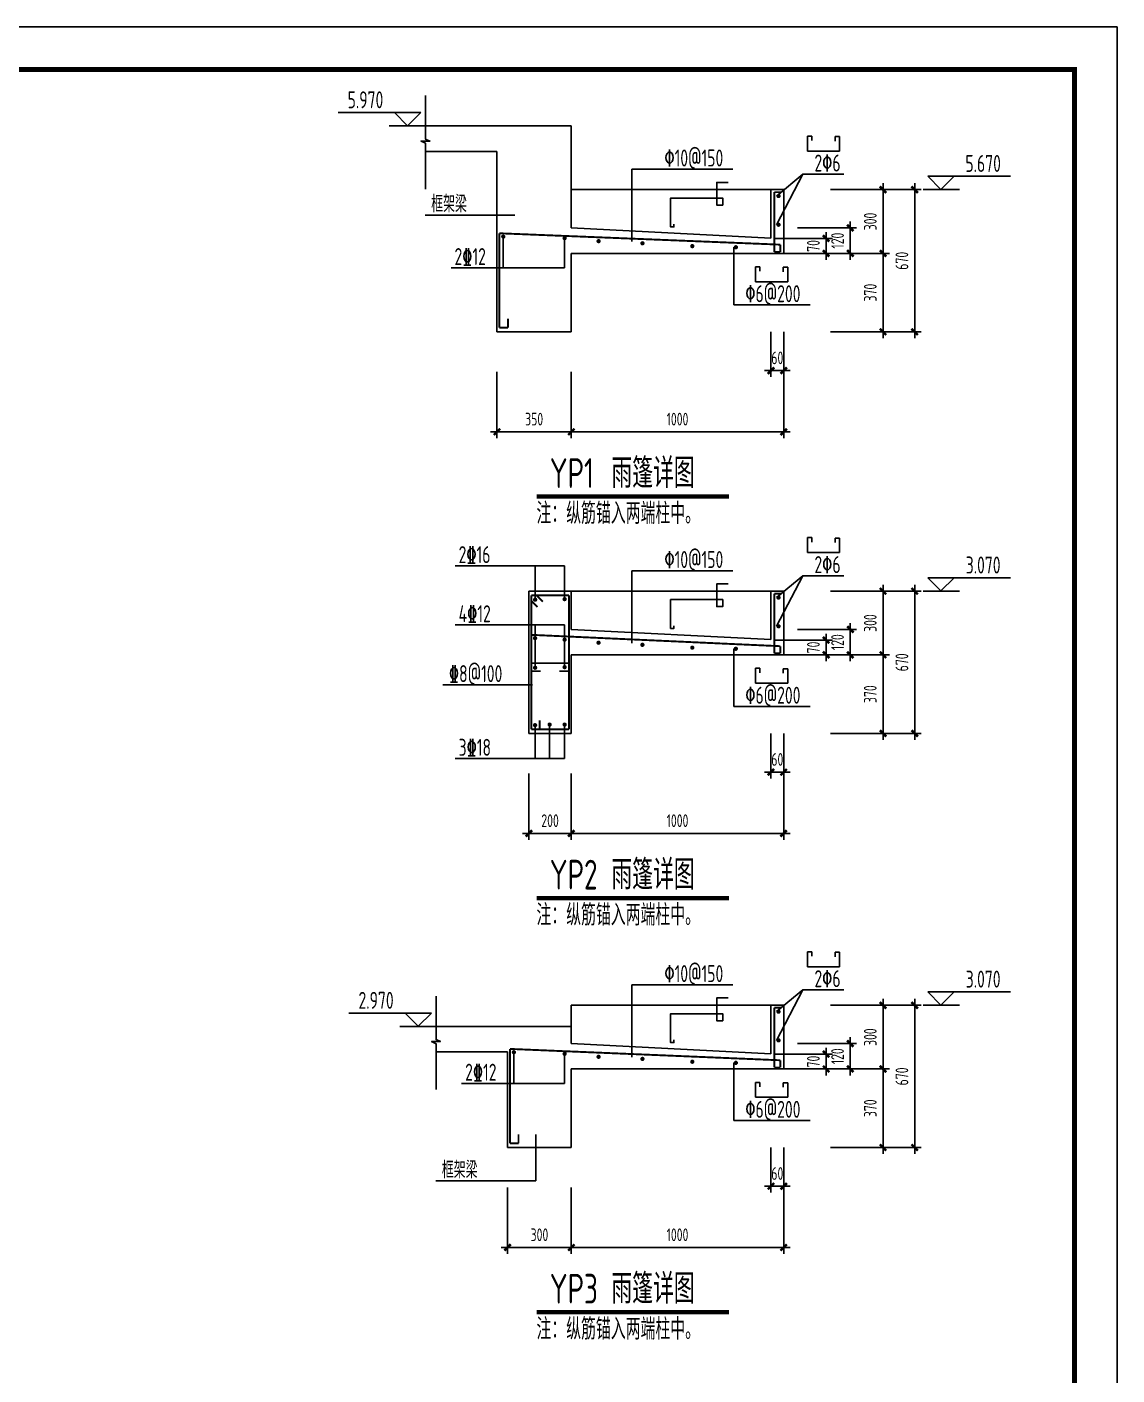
# Model space of a CAD drawing. Extents: x -2331248 to -1198620, y -977263 to -545844.
# Drawn here: x -1748613 to -1716534, y -731299 to -691608 of the extents above; entities that cross this region are included whole.
import ezdxf
from ezdxf.enums import TextEntityAlignment as Align

# ---------------------------------------------------------------- set-up
doc = ezdxf.new("R2010")
doc.units = 0
doc.header["$LTSCALE"] = 1000
doc.header["$MEASUREMENT"] = 0
doc.linetypes.add('CONTINOUS', pattern=[0])
doc.layers.get('0').update_dxf_attribs({"linetype": 'CONTINUOUS'})
doc.layers.get('DEFPOINTS').update_dxf_attribs({"linetype": 'CONTINUOUS'})
for name, color, linetype in [('AXIS', 253, 'CONTINOUS'), ('PUB_TEXT', 7, 'CONTINUOUS'), ('PUB_TITLE', 4, 'CONTINUOUS'), ('构件', 74, 'CONTINUOUS'), ('构件名称', 7, 'CONTINUOUS'), ('柱__钢筋标注', 7, 'CONTINUOUS'), ('标注', 33, 'CONTINUOUS')]:
    doc.layers.add(name, color=color, linetype=linetype)
doc.styles.add('_HZTXT', font='txt.shx', dxfattribs={"width": 0.8, "bigfont": 'hztxt.shx'})
doc.styles.add('TSSD_DIMENSION', font='Tssdeng.shx', dxfattribs={"width": 0.7, "bigfont": 'hztxt.shx'})
doc.styles.add('TSSD_REIN', font='Tssdeng.shx', dxfattribs={"width": 0.7, "bigfont": 'hztxt.shx'})
doc.dimstyles.new('NORMAL', dxfattribs={"dimtxt": 300, "dimasz": 150, "dimexe": 150, "dimexo": 200, "dimgap": 150, "dimtad": 1, "dimdec": 0, "dimzin": 0, "dimdsep": 46, "dimtxsty": 'TSSD_DIMENSION', "dimblk": 'ARCHTICK', "dimblk1": 'ARCHTICK', "dimblk2": 'ARCHTICK', "dimsah": 1, "dimcen": 0, "dimdle": 150, "dimclrt": 7, "dimadec": 0, "dimazin": 0, "dimtfac": 1, "dimtdec": 0, "dimtix": 1, "dimtmove": 2, "dimatfit": 3, "dimldrblk": 'ARCHTICK', "dimfxl": 1, "dimtolj": 1, "dimtzin": 0, "dimarcsym": 0})

# ---------------------------------------------------------------- blocks, each defined once
blk = doc.blocks.new('_ARCHTICK')
at = {"color": 0, "linetype": 'ByBlock', "const_width": 0.4}
blk.add_lwpolyline([(-0.5, -0.5), (0.5, 0.5)], dxfattribs=at)
blk = doc.blocks.new('*D234')
at = {"layer": 'DEFPOINTS', "color": 0}
for p in [(3022, 3783), (8022, 3783), (3022, 2169)]:
    blk.add_point(p, dxfattribs=at)
at = {"layer": '标注', "color": 0, "lineweight": -2}
for p, q in [((3022, 3583), (3022, 2019)), ((8022, 3583), (8022, 2019)), ((8172, 2169), (2872, 2169))]:
    blk.add_line(p, q, dxfattribs=at)
at = {"layer": '标注', "color": 0, "lineweight": -2, "xscale": 150, "yscale": 150, "zscale": 150, "rotation": 180}
blk.add_blockref('_ARCHTICK', (3022, 2169), dxfattribs=at)
at = {"layer": '标注', "color": 0, "lineweight": -2, "xscale": 150, "yscale": 150, "zscale": 150}
blk.add_blockref('_ARCHTICK', (8022, 2169), dxfattribs=at)
at = {"layer": '标注', "color": 7, "insert": (5522, 2469), "char_height": 300, "attachment_point": 5, "style": 'TSSD_DIMENSION'}
blk.add_mtext('\\A1;1000', dxfattribs=at)
blk = doc.blocks.new('*D235')
at = {"layer": 'DEFPOINTS', "color": 0}
for p in [(2022, 3783), (3022, 3783), (3022, 2169)]:
    blk.add_point(p, dxfattribs=at)
at = {"layer": '标注', "color": 0, "lineweight": -2}
for p, q in [((2022, 3583), (2022, 2019)), ((3022, 3583), (3022, 2019)), ((1872, 2169), (3172, 2169))]:
    blk.add_line(p, q, dxfattribs=at)
at = {"layer": '标注', "color": 0, "lineweight": -2, "xscale": 150, "yscale": 150, "zscale": 150, "rotation": 180}
blk.add_blockref('_ARCHTICK', (2022, 2169), dxfattribs=at)
at = {"layer": '标注', "color": 0, "lineweight": -2, "xscale": 150, "yscale": 150, "zscale": 150}
blk.add_blockref('_ARCHTICK', (3022, 2169), dxfattribs=at)
at = {"layer": '标注', "color": 7, "insert": (2522, 2469), "char_height": 300, "attachment_point": 5, "style": 'TSSD_DIMENSION'}
blk.add_mtext('\\A1;200', dxfattribs=at)
blk = doc.blocks.new('*D236')
at = {"layer": 'DEFPOINTS', "color": 0}
for p in [(8151, 6974), (8151, 6374), (9590, 6374)]:
    blk.add_point(p, dxfattribs=at)
at = {"layer": '标注', "color": 0, "lineweight": -2}
for p, q in [((9590, 6974), (9590, 7124)), ((8351, 6974), (9740, 6974)), ((9590, 6974), (9590, 6374)), ((8351, 6374), (9740, 6374)), ((9590, 6374), (9590, 6224))]:
    blk.add_line(p, q, dxfattribs=at)
at = {"layer": '标注', "color": 0, "lineweight": -2, "xscale": 150, "yscale": 150, "zscale": 150}
for p, rotation in [((9590, 6974), 270), ((9590, 6374), 90)]:
    blk.add_blockref('_ARCHTICK', p, dxfattribs=dict(at, rotation=rotation))
at = {"layer": '标注', "color": 7, "insert": (9290, 6674), "char_height": 300, "attachment_point": 5, "rotation": 90, "style": 'TSSD_DIMENSION'}
blk.add_mtext('\\A1;120', dxfattribs=at)
blk = doc.blocks.new('*D237')
at = {"layer": 'DEFPOINTS', "color": 0}
for p in [(7582, 6724), (7582, 6374), (9021, 6374)]:
    blk.add_point(p, dxfattribs=at)
at = {"layer": '标注', "color": 0, "lineweight": -2}
for p, q in [((7782, 6724), (9171, 6724)), ((9021, 6724), (9021, 6874)), ((9021, 6724), (9021, 6374)), ((7782, 6374), (9171, 6374)), ((9021, 6374), (9021, 6224))]:
    blk.add_line(p, q, dxfattribs=at)
at = {"layer": '标注', "color": 0, "lineweight": -2, "xscale": 150, "yscale": 150, "zscale": 150}
for p, rotation in [((9021, 6724), 270), ((9021, 6374), 90)]:
    blk.add_blockref('_ARCHTICK', p, dxfattribs=dict(at, rotation=rotation))
at = {"layer": '标注', "color": 7, "insert": (8721, 6549), "char_height": 300, "attachment_point": 5, "rotation": 90, "style": 'TSSD_DIMENSION'}
blk.add_mtext('\\A1;70', dxfattribs=at)
blk = doc.blocks.new('*D238')
at = {"layer": 'DEFPOINTS', "color": 0}
for p in [(7722, 4725), (8022, 4725), (7722, 3612)]:
    blk.add_point(p, dxfattribs=at)
at = {"layer": '标注', "color": 0, "lineweight": -2}
for p, q in [((7722, 4525), (7722, 3462)), ((8022, 4525), (8022, 3462)), ((7722, 3612), (7572, 3612)), ((8022, 3612), (7722, 3612)), ((8022, 3612), (8172, 3612))]:
    blk.add_line(p, q, dxfattribs=at)
at = {"layer": '标注', "color": 0, "lineweight": -2, "xscale": 150, "yscale": 150, "zscale": 150}
blk.add_blockref('_ARCHTICK', (7722, 3612), dxfattribs=at)
at = {"layer": '标注', "color": 0, "lineweight": -2, "xscale": 150, "yscale": 150, "zscale": 150, "rotation": 180}
blk.add_blockref('_ARCHTICK', (8022, 3612), dxfattribs=at)
at = {"layer": '标注', "color": 7, "insert": (7872, 3912), "char_height": 300, "attachment_point": 5, "style": 'TSSD_DIMENSION'}
blk.add_mtext('\\A1;60', dxfattribs=at)
blk = doc.blocks.new('*D239')
at = {"layer": 'DEFPOINTS', "color": 0}
for p in [(8922, 6374), (8922, 4524), (10361, 4524)]:
    blk.add_point(p, dxfattribs=at)
at = {"layer": '标注', "color": 0, "lineweight": -2}
for p, q in [((9122, 6374), (10511, 6374)), ((10361, 6524), (10361, 4374)), ((9122, 4524), (10511, 4524))]:
    blk.add_line(p, q, dxfattribs=at)
at = {"layer": '标注', "color": 0, "lineweight": -2, "xscale": 150, "yscale": 150, "zscale": 150}
for p, rotation in [((10361, 6374), 90), ((10361, 4524), 270)]:
    blk.add_blockref('_ARCHTICK', p, dxfattribs=dict(at, rotation=rotation))
at = {"layer": '标注', "color": 7, "insert": (10061, 5449), "char_height": 300, "attachment_point": 5, "rotation": 90, "style": 'TSSD_DIMENSION'}
blk.add_mtext('\\A1;370', dxfattribs=at)
blk = doc.blocks.new('*D240')
at = {"layer": 'DEFPOINTS', "color": 0}
for p in [(9532, 7874), (9532, 4524), (11106, 4524)]:
    blk.add_point(p, dxfattribs=at)
at = {"layer": '标注', "color": 0, "lineweight": -2}
for p, q in [((11106, 8024), (11106, 4374)), ((9732, 7874), (11256, 7874)), ((9732, 4524), (11256, 4524))]:
    blk.add_line(p, q, dxfattribs=at)
at = {"layer": '标注', "color": 0, "lineweight": -2, "xscale": 150, "yscale": 150, "zscale": 150}
for p, rotation in [((11106, 7874), 90), ((11106, 4524), 270)]:
    blk.add_blockref('_ARCHTICK', p, dxfattribs=dict(at, rotation=rotation))
at = {"layer": '标注', "color": 7, "insert": (10806, 6199), "char_height": 300, "attachment_point": 5, "rotation": 90, "style": 'TSSD_DIMENSION'}
blk.add_mtext('\\A1;670', dxfattribs=at)
blk = doc.blocks.new('*D241')
at = {"layer": 'DEFPOINTS', "color": 0}
for p in [(8922, 7874), (8922, 6374), (10361, 6374)]:
    blk.add_point(p, dxfattribs=at)
at = {"layer": '标注', "color": 0, "lineweight": -2}
for p, q in [((10361, 8024), (10361, 6224)), ((9122, 7874), (10511, 7874)), ((9122, 6374), (10511, 6374))]:
    blk.add_line(p, q, dxfattribs=at)
at = {"layer": '标注', "color": 0, "lineweight": -2, "xscale": 150, "yscale": 150, "zscale": 150}
for p, rotation in [((10361, 7874), 90), ((10361, 6374), 270)]:
    blk.add_blockref('_ARCHTICK', p, dxfattribs=dict(at, rotation=rotation))
at = {"layer": '标注', "color": 7, "insert": (10061, 7124), "char_height": 300, "attachment_point": 5, "rotation": 90, "style": 'TSSD_DIMENSION'}
blk.add_mtext('\\A1;300', dxfattribs=at)
blk = doc.blocks.new('*D225')
at = {"layer": 'DEFPOINTS', "color": 0}
for p in [(-1726417, -669598), (-1721417, -669598), (-1726417, -671212)]:
    blk.add_point(p, dxfattribs=at)
at = {"layer": '标注', "color": 0, "lineweight": -2}
for p, q in [((-1726417, -669798), (-1726417, -671362)), ((-1721417, -669798), (-1721417, -671362)), ((-1721267, -671212), (-1726567, -671212))]:
    blk.add_line(p, q, dxfattribs=at)
at = {"layer": '标注', "color": 0, "lineweight": -2, "xscale": 150, "yscale": 150, "zscale": 150, "rotation": 180}
blk.add_blockref('_ARCHTICK', (-1726417, -671212), dxfattribs=at)
at = {"layer": '标注', "color": 0, "lineweight": -2, "xscale": 150, "yscale": 150, "zscale": 150}
blk.add_blockref('_ARCHTICK', (-1721417, -671212), dxfattribs=at)
at = {"layer": '标注', "color": 7, "insert": (-1723917, -670912), "char_height": 300, "attachment_point": 5, "style": 'TSSD_DIMENSION'}
blk.add_mtext('\\A1;1000', dxfattribs=at)
blk = doc.blocks.new('*D226')
at = {"layer": 'DEFPOINTS', "color": 0}
for p in [(-1728167, -669598), (-1726417, -669598), (-1726417, -671212)]:
    blk.add_point(p, dxfattribs=at)
at = {"layer": '标注', "color": 0, "lineweight": -2}
for p, q in [((-1728167, -669798), (-1728167, -671362)), ((-1726417, -669798), (-1726417, -671362)), ((-1728317, -671212), (-1726267, -671212))]:
    blk.add_line(p, q, dxfattribs=at)
at = {"layer": '标注', "color": 0, "lineweight": -2, "xscale": 150, "yscale": 150, "zscale": 150, "rotation": 180}
blk.add_blockref('_ARCHTICK', (-1728167, -671212), dxfattribs=at)
at = {"layer": '标注', "color": 0, "lineweight": -2, "xscale": 150, "yscale": 150, "zscale": 150}
blk.add_blockref('_ARCHTICK', (-1726417, -671212), dxfattribs=at)
at = {"layer": '标注', "color": 7, "insert": (-1727292, -670912), "char_height": 300, "attachment_point": 5, "style": 'TSSD_DIMENSION'}
blk.add_mtext('\\A1;350', dxfattribs=at)
blk = doc.blocks.new('*D227')
at = {"layer": 'DEFPOINTS', "color": 0}
for p in [(-1721288, -666407), (-1721288, -667007), (-1719849, -667007)]:
    blk.add_point(p, dxfattribs=at)
at = {"layer": '标注', "color": 0, "lineweight": -2}
for p, q in [((-1721088, -666407), (-1719699, -666407)), ((-1719849, -666407), (-1719849, -666257)), ((-1719849, -666407), (-1719849, -667007)), ((-1721088, -667007), (-1719699, -667007)), ((-1719849, -667007), (-1719849, -667157))]:
    blk.add_line(p, q, dxfattribs=at)
at = {"layer": '标注', "color": 0, "lineweight": -2, "xscale": 150, "yscale": 150, "zscale": 150}
for p, rotation in [((-1719849, -666407), 270), ((-1719849, -667007), 90)]:
    blk.add_blockref('_ARCHTICK', p, dxfattribs=dict(at, rotation=rotation))
at = {"layer": '标注', "color": 7, "insert": (-1720149, -666707), "char_height": 300, "attachment_point": 5, "rotation": 90, "style": 'TSSD_DIMENSION'}
blk.add_mtext('\\A1;120', dxfattribs=at)
blk = doc.blocks.new('*D228')
at = {"layer": 'DEFPOINTS', "color": 0}
for p in [(-1721857, -666657), (-1721857, -667007), (-1720418, -667007)]:
    blk.add_point(p, dxfattribs=at)
at = {"layer": '标注', "color": 0, "lineweight": -2}
for p, q in [((-1721657, -666657), (-1720268, -666657)), ((-1720418, -666657), (-1720418, -666507)), ((-1720418, -666657), (-1720418, -667007)), ((-1721657, -667007), (-1720268, -667007)), ((-1720418, -667007), (-1720418, -667157))]:
    blk.add_line(p, q, dxfattribs=at)
at = {"layer": '标注', "color": 0, "lineweight": -2, "xscale": 150, "yscale": 150, "zscale": 150}
for p, rotation in [((-1720418, -666657), 270), ((-1720418, -667007), 90)]:
    blk.add_blockref('_ARCHTICK', p, dxfattribs=dict(at, rotation=rotation))
at = {"layer": '标注', "color": 7, "insert": (-1720718, -666832), "char_height": 300, "attachment_point": 5, "rotation": 90, "style": 'TSSD_DIMENSION'}
blk.add_mtext('\\A1;70', dxfattribs=at)
blk = doc.blocks.new('*D229')
at = {"layer": 'DEFPOINTS', "color": 0}
for p in [(-1721717, -668656), (-1721417, -668656), (-1721717, -669769)]:
    blk.add_point(p, dxfattribs=at)
at = {"layer": '标注', "color": 0, "lineweight": -2}
for p, q in [((-1721717, -668856), (-1721717, -669919)), ((-1721417, -668856), (-1721417, -669919)), ((-1721717, -669769), (-1721867, -669769)), ((-1721417, -669769), (-1721717, -669769)), ((-1721417, -669769), (-1721267, -669769))]:
    blk.add_line(p, q, dxfattribs=at)
at = {"layer": '标注', "color": 0, "lineweight": -2, "xscale": 150, "yscale": 150, "zscale": 150}
blk.add_blockref('_ARCHTICK', (-1721717, -669769), dxfattribs=at)
at = {"layer": '标注', "color": 0, "lineweight": -2, "xscale": 150, "yscale": 150, "zscale": 150, "rotation": 180}
blk.add_blockref('_ARCHTICK', (-1721417, -669769), dxfattribs=at)
at = {"layer": '标注', "color": 7, "insert": (-1721567, -669469), "char_height": 300, "attachment_point": 5, "style": 'TSSD_DIMENSION'}
blk.add_mtext('\\A1;60', dxfattribs=at)
blk = doc.blocks.new('*D230')
at = {"layer": 'DEFPOINTS', "color": 0}
for p in [(-1720517, -667007), (-1720517, -668857), (-1719078, -668857)]:
    blk.add_point(p, dxfattribs=at)
at = {"layer": '标注', "color": 0, "lineweight": -2}
for p, q in [((-1720317, -667007), (-1718928, -667007)), ((-1719078, -666857), (-1719078, -669007)), ((-1720317, -668857), (-1718928, -668857))]:
    blk.add_line(p, q, dxfattribs=at)
at = {"layer": '标注', "color": 0, "lineweight": -2, "xscale": 150, "yscale": 150, "zscale": 150}
for p, rotation in [((-1719078, -667007), 90), ((-1719078, -668857), 270)]:
    blk.add_blockref('_ARCHTICK', p, dxfattribs=dict(at, rotation=rotation))
at = {"layer": '标注', "color": 7, "insert": (-1719378, -667932), "char_height": 300, "attachment_point": 5, "rotation": 90, "style": 'TSSD_DIMENSION'}
blk.add_mtext('\\A1;370', dxfattribs=at)
blk = doc.blocks.new('*D231')
at = {"layer": 'DEFPOINTS', "color": 0}
for p in [(-1719907, -665507), (-1719907, -668857), (-1718333, -668857)]:
    blk.add_point(p, dxfattribs=at)
at = {"layer": '标注', "color": 0, "lineweight": -2}
for p, q in [((-1719707, -665507), (-1718183, -665507)), ((-1718333, -665357), (-1718333, -669007)), ((-1719707, -668857), (-1718183, -668857))]:
    blk.add_line(p, q, dxfattribs=at)
at = {"layer": '标注', "color": 0, "lineweight": -2, "xscale": 150, "yscale": 150, "zscale": 150}
for p, rotation in [((-1718333, -665507), 90), ((-1718333, -668857), 270)]:
    blk.add_blockref('_ARCHTICK', p, dxfattribs=dict(at, rotation=rotation))
at = {"layer": '标注', "color": 7, "insert": (-1718633, -667182), "char_height": 300, "attachment_point": 5, "rotation": 90, "style": 'TSSD_DIMENSION'}
blk.add_mtext('\\A1;670', dxfattribs=at)
blk = doc.blocks.new('*D232')
at = {"layer": 'DEFPOINTS', "color": 0}
for p in [(-1720517, -665507), (-1720517, -667007), (-1719078, -667007)]:
    blk.add_point(p, dxfattribs=at)
at = {"layer": '标注', "color": 0, "lineweight": -2}
for p, q in [((-1720317, -665507), (-1718928, -665507)), ((-1719078, -665357), (-1719078, -667157)), ((-1720317, -667007), (-1718928, -667007))]:
    blk.add_line(p, q, dxfattribs=at)
at = {"layer": '标注', "color": 0, "lineweight": -2, "xscale": 150, "yscale": 150, "zscale": 150}
for p, rotation in [((-1719078, -665507), 90), ((-1719078, -667007), 270)]:
    blk.add_blockref('_ARCHTICK', p, dxfattribs=dict(at, rotation=rotation))
at = {"layer": '标注', "color": 7, "insert": (-1719378, -666257), "char_height": 300, "attachment_point": 5, "rotation": 90, "style": 'TSSD_DIMENSION'}
blk.add_mtext('\\A1;300', dxfattribs=at)
blk = doc.blocks.new('*D242')
at = {"layer": 'DEFPOINTS', "color": 0}
for p in [(-1726417, -657026), (-1721417, -657026), (-1726417, -658640)]:
    blk.add_point(p, dxfattribs=at)
at = {"layer": '标注', "color": 0, "lineweight": -2}
for p, q in [((-1726417, -657226), (-1726417, -658790)), ((-1721417, -657226), (-1721417, -658790)), ((-1721267, -658640), (-1726567, -658640))]:
    blk.add_line(p, q, dxfattribs=at)
at = {"layer": '标注', "color": 0, "lineweight": -2, "xscale": 150, "yscale": 150, "zscale": 150, "rotation": 180}
blk.add_blockref('_ARCHTICK', (-1726417, -658640), dxfattribs=at)
at = {"layer": '标注', "color": 0, "lineweight": -2, "xscale": 150, "yscale": 150, "zscale": 150}
blk.add_blockref('_ARCHTICK', (-1721417, -658640), dxfattribs=at)
at = {"layer": '标注', "color": 7, "insert": (-1723917, -658340), "char_height": 300, "attachment_point": 5, "style": 'TSSD_DIMENSION'}
blk.add_mtext('\\A1;1000', dxfattribs=at)
blk = doc.blocks.new('*D243')
at = {"layer": 'DEFPOINTS', "color": 0}
for p in [(-1727917, -657026), (-1726417, -657026), (-1726417, -658640)]:
    blk.add_point(p, dxfattribs=at)
at = {"layer": '标注', "color": 0, "lineweight": -2}
for p, q in [((-1727917, -657226), (-1727917, -658790)), ((-1726417, -657226), (-1726417, -658790)), ((-1728067, -658640), (-1726267, -658640))]:
    blk.add_line(p, q, dxfattribs=at)
at = {"layer": '标注', "color": 0, "lineweight": -2, "xscale": 150, "yscale": 150, "zscale": 150, "rotation": 180}
blk.add_blockref('_ARCHTICK', (-1727917, -658640), dxfattribs=at)
at = {"layer": '标注', "color": 0, "lineweight": -2, "xscale": 150, "yscale": 150, "zscale": 150}
blk.add_blockref('_ARCHTICK', (-1726417, -658640), dxfattribs=at)
at = {"layer": '标注', "color": 7, "insert": (-1727167, -658340), "char_height": 300, "attachment_point": 5, "style": 'TSSD_DIMENSION'}
blk.add_mtext('\\A1;300', dxfattribs=at)
blk = doc.blocks.new('*D244')
at = {"layer": 'DEFPOINTS', "color": 0}
for p in [(-1721288, -653835), (-1721288, -654435), (-1719849, -654435)]:
    blk.add_point(p, dxfattribs=at)
at = {"layer": '标注', "color": 0, "lineweight": -2}
for p, q in [((-1719849, -653835), (-1719849, -653685)), ((-1721088, -653835), (-1719699, -653835)), ((-1719849, -653835), (-1719849, -654435)), ((-1721088, -654435), (-1719699, -654435)), ((-1719849, -654435), (-1719849, -654585))]:
    blk.add_line(p, q, dxfattribs=at)
at = {"layer": '标注', "color": 0, "lineweight": -2, "xscale": 150, "yscale": 150, "zscale": 150}
for p, rotation in [((-1719849, -653835), 270), ((-1719849, -654435), 90)]:
    blk.add_blockref('_ARCHTICK', p, dxfattribs=dict(at, rotation=rotation))
at = {"layer": '标注', "color": 7, "insert": (-1720149, -654135), "char_height": 300, "attachment_point": 5, "rotation": 90, "style": 'TSSD_DIMENSION'}
blk.add_mtext('\\A1;120', dxfattribs=at)
blk = doc.blocks.new('*D245')
at = {"layer": 'DEFPOINTS', "color": 0}
for p in [(-1721857, -654085), (-1721857, -654435), (-1720418, -654435)]:
    blk.add_point(p, dxfattribs=at)
at = {"layer": '标注', "color": 0, "lineweight": -2}
for p, q in [((-1721657, -654085), (-1720268, -654085)), ((-1720418, -654085), (-1720418, -653935)), ((-1720418, -654085), (-1720418, -654435)), ((-1721657, -654435), (-1720268, -654435)), ((-1720418, -654435), (-1720418, -654585))]:
    blk.add_line(p, q, dxfattribs=at)
at = {"layer": '标注', "color": 0, "lineweight": -2, "xscale": 150, "yscale": 150, "zscale": 150}
for p, rotation in [((-1720418, -654085), 270), ((-1720418, -654435), 90)]:
    blk.add_blockref('_ARCHTICK', p, dxfattribs=dict(at, rotation=rotation))
at = {"layer": '标注', "color": 7, "insert": (-1720718, -654260), "char_height": 300, "attachment_point": 5, "rotation": 90, "style": 'TSSD_DIMENSION'}
blk.add_mtext('\\A1;70', dxfattribs=at)
blk = doc.blocks.new('*D246')
at = {"layer": 'DEFPOINTS', "color": 0}
for p in [(-1721717, -656084), (-1721417, -656084), (-1721717, -657197)]:
    blk.add_point(p, dxfattribs=at)
at = {"layer": '标注', "color": 0, "lineweight": -2}
for p, q in [((-1721717, -656284), (-1721717, -657347)), ((-1721417, -656284), (-1721417, -657347)), ((-1721717, -657197), (-1721867, -657197)), ((-1721417, -657197), (-1721717, -657197)), ((-1721417, -657197), (-1721267, -657197))]:
    blk.add_line(p, q, dxfattribs=at)
at = {"layer": '标注', "color": 0, "lineweight": -2, "xscale": 150, "yscale": 150, "zscale": 150}
blk.add_blockref('_ARCHTICK', (-1721717, -657197), dxfattribs=at)
at = {"layer": '标注', "color": 0, "lineweight": -2, "xscale": 150, "yscale": 150, "zscale": 150, "rotation": 180}
blk.add_blockref('_ARCHTICK', (-1721417, -657197), dxfattribs=at)
at = {"layer": '标注', "color": 7, "insert": (-1721567, -656897), "char_height": 300, "attachment_point": 5, "style": 'TSSD_DIMENSION'}
blk.add_mtext('\\A1;60', dxfattribs=at)
blk = doc.blocks.new('*D247')
at = {"layer": 'DEFPOINTS', "color": 0}
for p in [(-1720517, -654435), (-1720517, -656285), (-1719078, -656285)]:
    blk.add_point(p, dxfattribs=at)
at = {"layer": '标注', "color": 0, "lineweight": -2}
for p, q in [((-1719078, -654285), (-1719078, -656435)), ((-1720317, -654435), (-1718928, -654435)), ((-1720317, -656285), (-1718928, -656285))]:
    blk.add_line(p, q, dxfattribs=at)
at = {"layer": '标注', "color": 0, "lineweight": -2, "xscale": 150, "yscale": 150, "zscale": 150}
for p, rotation in [((-1719078, -654435), 90), ((-1719078, -656285), 270)]:
    blk.add_blockref('_ARCHTICK', p, dxfattribs=dict(at, rotation=rotation))
at = {"layer": '标注', "color": 7, "insert": (-1719378, -655360), "char_height": 300, "attachment_point": 5, "rotation": 90, "style": 'TSSD_DIMENSION'}
blk.add_mtext('\\A1;370', dxfattribs=at)
blk = doc.blocks.new('*D248')
at = {"layer": 'DEFPOINTS', "color": 0}
for p in [(-1719907, -652935), (-1719907, -656285), (-1718333, -656285)]:
    blk.add_point(p, dxfattribs=at)
at = {"layer": '标注', "color": 0, "lineweight": -2}
for p, q in [((-1718333, -652785), (-1718333, -656435)), ((-1719707, -652935), (-1718183, -652935)), ((-1719707, -656285), (-1718183, -656285))]:
    blk.add_line(p, q, dxfattribs=at)
at = {"layer": '标注', "color": 0, "lineweight": -2, "xscale": 150, "yscale": 150, "zscale": 150}
for p, rotation in [((-1718333, -652935), 90), ((-1718333, -656285), 270)]:
    blk.add_blockref('_ARCHTICK', p, dxfattribs=dict(at, rotation=rotation))
at = {"layer": '标注', "color": 7, "insert": (-1718633, -654610), "char_height": 300, "attachment_point": 5, "rotation": 90, "style": 'TSSD_DIMENSION'}
blk.add_mtext('\\A1;670', dxfattribs=at)
blk = doc.blocks.new('*D249')
at = {"layer": 'DEFPOINTS', "color": 0}
for p in [(-1720517, -652935), (-1720517, -654435), (-1719078, -654435)]:
    blk.add_point(p, dxfattribs=at)
at = {"layer": '标注', "color": 0, "lineweight": -2}
for p, q in [((-1719078, -652785), (-1719078, -654585)), ((-1720317, -652935), (-1718928, -652935)), ((-1720317, -654435), (-1718928, -654435))]:
    blk.add_line(p, q, dxfattribs=at)
at = {"layer": '标注', "color": 0, "lineweight": -2, "xscale": 150, "yscale": 150, "zscale": 150}
for p, rotation in [((-1719078, -652935), 90), ((-1719078, -654435), 270)]:
    blk.add_blockref('_ARCHTICK', p, dxfattribs=dict(at, rotation=rotation))
at = {"layer": '标注', "color": 7, "insert": (-1719378, -653685), "char_height": 300, "attachment_point": 5, "rotation": 90, "style": 'TSSD_DIMENSION'}
blk.add_mtext('\\A1;300', dxfattribs=at)
blk = doc.blocks.new('A$C02671271')
at = {"color": 1, "const_width": 45}
for points in [[(2965.8, 7776.4), (2078.1, 7776.4)], [(2078.1, 4621.3), (2078.1, 7776.4)], [(2228.3, 7502.3), (2078.1, 7652.4)], [(2352.3, 7626.3), (2202.1, 7776.4)], [(2965.8, 4621.3), (2965.8, 7776.4)], [(7972, 7815.6), (7803.1, 7815.6)], [(7803.1, 7815.6), (7803.1, 6409.1)], [(7943.6, 6578.8), (2078.1, 6846.3)], [(7943.6, 6409.1), (7803.1, 6409.1)], [(7943.6, 6578.8), (7943.6, 6409.1)], [(2965.8, 6179.1), (2078.1, 6179.1)], [(2304.1, 5990.1), (2078.1, 5990.1)], [(2739.9, 5990.1), (2965.8, 5990.1)], [(2279.3, 4621.3), (2279.3, 4833.6)], [(2965.8, 4621.3), (2078.1, 4621.3)]]:
    blk.add_lwpolyline(points, dxfattribs=at)
at = {"color": 1, "const_width": 50}
for points in [[(2145, 7674.6, 1), (2195, 7674.6, 1)], [(2889.4, 7687.9, -1), (2839.4, 7687.9, -1)], [(7925.7, 7723.9, -1), (7875.7, 7723.9, -1)], [(7925.7, 7047.8, -1), (7875.7, 7047.8, -1)], [(2145, 6768.3, 1), (2195, 6768.3, 1)], [(2889.4, 6732, -1), (2839.4, 6732, -1)], [(3688.5, 6660.7, -1), (3638.5, 6660.7, -1)], [(4721.8, 6611.2, -1), (4671.8, 6611.2, -1)], [(5895.4, 6544.2, -1), (5845.4, 6544.2, -1)], [(6920.5, 6518.8, -1), (6870.5, 6518.8, -1)], [(2145, 4718.6, 1), (2195, 4718.6, 1)], [(2536.4, 4731.9, -1), (2486.4, 4731.9, -1)], [(2889.4, 4731.9, -1), (2839.4, 4731.9, -1)]]:
    blk.add_lwpolyline(points, format="xyb", close=True, dxfattribs=at)
at = {"color": 1, "const_width": 50, "elevation": 6.9}
for points in [[(2145, 6071.6, 1), (2195, 6071.6, 1)], [(2889.4, 6084.8, -1), (2839.4, 6084.8, -1)]]:
    blk.add_lwpolyline(points, format="xyb", close=True, dxfattribs=at)
at = {"layer": 'AXIS', "const_width": 100}
blk.add_lwpolyline([(6733.1, 645.1), (2204.8, 645.1)], dxfattribs=at)
at = {"layer": '构件'}
for p, q in [((2022, 7873.8, 6.9), (8022, 7873.8, 6.9)), ((2022, 7873.8), (2022, 4523.8)), ((3022, 7873.8), (3022, 6973.8)), ((7722, 6733.8), (7722, 7873.8)), ((8022, 6373.8), (8022, 7873.8)), ((7722, 6733.8), (3022, 6973.8)), ((8022, 6373.8), (3022, 6373.8)), ((3022, 6373.8), (3022, 4523.8)), ((2022, 4523.8), (3022, 4523.8))]:
    blk.add_line(p, q, dxfattribs=at)
at = {"layer": '构件名称'}
for p, q in [((8685, 9136.3), (8580.4, 9136.3)), ((8580.4, 9136.3), (8580.4, 8783.6)), ((8685, 9031.8), (8685, 9136.3)), ((9339, 9123.3), (9234.4, 9123.3)), ((9234.4, 9123.3), (9234.4, 9018.7)), ((9339, 8783.6), (9339, 9123.3)), ((8580.4, 8783.6), (9339, 8783.6)), ((2864.4, 8473.3), (286.7, 8473.3)), ((2170, 7674.6), (2170, 8473.3)), ((2864.4, 7687.9), (2864.4, 8473.3)), ((4450.4, 6649.5), (4450.4, 8357.4)), ((4450.4, 8357.4), (6821.6, 8357.4)), ((7850.7, 7723.9), (8473.6, 8238.3)), ((7850.7, 7047.8), (8473.6, 8238.3)), ((8473.6, 8238.3), (9439.3, 8238.3)), ((11413.9, 8191.4), (11724.5, 7880.8)), ((11413.9, 8191.4), (13361.6, 8191.4)), ((12035.2, 8191.4), (11724.5, 7880.8)), ((12157.9, 7873.8), (11305.6, 7873.8)), ((2864.4, 7081.3, 6.9), (286.7, 7081.3, 6.9)), ((2170, 6071.6, 6.9), (2170, 7081.3, 6.9)), ((2864.4, 6084.8, 6.9), (2864.4, 7081.3, 6.9)), ((6845.5, 6518.8), (6845.5, 5161.2)), ((7357.3, 6059.2), (7357.3, 5706.4)), ((7462, 6059.2), (7357.3, 6059.2)), ((7462, 5954.7), (7462, 6059.2)), ((8011.3, 6046.1), (8011.3, 5941.6)), ((8115.9, 6046.1), (8011.3, 6046.1)), ((8115.9, 5706.4), (8115.9, 6046.1)), ((0, 5670.1), (2108.1, 5670.1)), ((7357.3, 5706.4), (8115.9, 5706.4)), ((6845.5, 5161.2), (8642.6, 5161.2)), ((2170, 4718.6), (2170, 3934.3)), ((2511.4, 4731.9), (2511.4, 3934.3)), ((2864.4, 4731.9), (2864.4, 3934.3)), ((2864.4, 3934.3), (286.7, 3934.3))]:
    blk.add_line(p, q, dxfattribs=at)
blk.add_lwpolyline([(5438.7, 7057.5), (5438.7, 6997), (5358, 6997), (5358, 7675.8), (6588.6, 7675.8), (6588.6, 7511.3), (6445.2, 7511.3), (6445.2, 8046.4), (6717.4, 8046.4)], dxfattribs=at)
at = {"layer": 'PUB_TEXT', "width": 0.7}
for s, height, style, p in [('雨篷详图', 700, 'TSSD_REIN', (3965.9, 848)), ('YP2', 700, 'TSSD_REIN', (2515.2, 848)), ('注：纵筋锚入两端柱中。', 500, '_HZTXT', (2201.8, 0))]:
    blk.add_text(s, height=height, dxfattribs=dict(at, style=style)).set_placement(p)
at = {"layer": '柱__钢筋标注', "style": 'TSSD_REIN', "width": 0.7}
for s, p in [('2%%13216', (369.1, 8535.8)), ('%%13010@150', (5214.5, 8419.9)), ('2%%1306', (8746.1, 8300.7)), ('4%%13212', (369.1, 7143.8, 6.9)), ('%%1328@100', (139.8, 5732.5)), ('%%1306@200', (7117.9, 5223.6)), ('3%%13218', (369.1, 3996.8))]:
    blk.add_text(s, height=400, dxfattribs=at).set_placement(p)
blk.add_text('3.070', height=400, dxfattribs=at).set_placement((12717.8, 8491), align=Align.MIDDLE)
at = {"layer": '标注'}
for base, p1, p2, angle, picture, middle in [((10360.7, 6373.8), (8921.6, 7873.8), (8921.6, 6373.8), 90, '*D241', (10060.7, 7123.8)), ((11105.6, 4523.8), (9532.1, 7873.8), (9532.1, 4523.8), 270, '*D240', (10805.6, 6198.8)), ((9590.5, 6373.8), (8151.3, 6973.8), (8151.3, 6373.8), 90, '*D236', (9290.5, 6673.8)), ((9021, 6373.8), (7581.8, 6723.8), (7581.8, 6373.8), 90, '*D237', (8721, 6548.8)), ((10360.7, 4523.8), (8921.6, 6373.8), (8921.6, 4523.8), 90, '*D239', (10060.7, 5448.8))]:
    dim = blk.add_linear_dim(base=base, p1=p1, p2=p2, angle=angle, dimstyle='NORMAL', override={"dimlfac": 0.2}, dxfattribs=at)
    dim.commit()
    dim.dimension.update_dxf_attribs({"geometry": picture, "text_midpoint": middle})
for base, p1, p2, picture, middle in [((7722, 3611.9), (8022, 4724.9), (7722, 4724.9), '*D238', (7872, 3911.9)), ((3022, 2169.5), (2022, 3782.6), (3022, 3782.6), '*D235', (2522, 2469.5)), ((3022, 2169.5), (8022, 3782.6), (3022, 3782.6), '*D234', (5522, 2469.5))]:
    dim = blk.add_linear_dim(base=base, p1=p1, p2=p2, dimstyle='NORMAL', override={"dimlfac": 0.2}, dxfattribs=at)
    dim.commit()
    dim.dimension.update_dxf_attribs({"geometry": picture, "text_midpoint": middle})
blk = doc.blocks.new('A$C43845509')
at = {"color": 1, "const_width": 45}
for points in [[(10440, 7815.6), (10271.1, 7815.6)], [(10271.1, 7815.6), (10271.1, 6409.1)], [(10411.6, 6578.8), (3796.1, 6846.3)], [(3796.1, 4621.3), (3796.1, 6846.3)], [(10411.6, 6409.1), (10271.1, 6409.1)], [(10411.6, 6578.8), (10411.6, 6409.1)], [(3997.3, 4621.3), (3997.3, 4833.6)], [(3997.3, 4621.3), (3796.1, 4621.3)]]:
    blk.add_lwpolyline(points, dxfattribs=at)
at = {"color": 1, "const_width": 50}
for points in [[(10393.7, 7723.9, -1), (10343.7, 7723.9, -1)], [(10393.7, 7047.8, -1), (10343.7, 7047.8, -1)], [(3863, 6768.3, 1), (3913, 6768.3, 1)], [(5357.4, 6732, -1), (5307.4, 6732, -1)], [(6156.5, 6660.7, -1), (6106.5, 6660.7, -1)], [(7189.7, 6611.2, -1), (7139.7, 6611.2, -1)], [(8363.4, 6544.2, -1), (8313.4, 6544.2, -1)], [(9388.5, 6518.8, -1), (9338.5, 6518.8, -1)]]:
    blk.add_lwpolyline(points, format="xyb", close=True, dxfattribs=at)
at = {"layer": 'AXIS', "elevation": -6.9}
blk.add_lwpolyline([(2056, 10090.8), (2056, 9066.7), (2159.9, 9017.4), (1952.1, 9017.4), (2056, 8968), (2056, 7888.6)], dxfattribs=at)
at = {"layer": 'AXIS', "const_width": 100}
blk.add_lwpolyline([(9201.1, 645.1), (4672.8, 645.1)], dxfattribs=at)
at = {"layer": '构件'}
for p, q in [((5490, 9373.8), (2056, 9373.8)), ((5490, 9373.8), (5490, 6973.8)), ((3740, 8773.8), (2056, 8773.8)), ((3740, 8773.8), (3740, 4523.8)), ((5490, 7873.8, 6.9), (10490, 7873.8, 6.9)), ((10190, 6733.8), (10190, 7873.8)), ((10490, 6373.8), (10490, 7873.8)), ((10190, 6733.8), (5490, 6973.8)), ((10490, 6373.8), (5490, 6373.8)), ((5490, 6373.8), (5490, 4523.8)), ((3740, 4523.8), (5490, 4523.8))]:
    blk.add_line(p, q, dxfattribs=at)
at = {"layer": '构件名称'}
for p, q in [((1947.7, 9691.4), (0, 9691.4)), ((1326.4, 9691.4), (1637, 9380.8)), ((1947.7, 9691.4), (1637, 9380.8)), ((1203.7, 9373.8), (2056, 9373.8)), ((11153, 9136.3), (11048.4, 9136.3)), ((11048.4, 9136.3), (11048.4, 8783.6)), ((11153, 9031.8), (11153, 9136.3)), ((11807, 9123.3), (11702.4, 9123.3)), ((11702.4, 9123.3), (11702.4, 9018.7)), ((11807, 8783.6), (11807, 9123.3)), ((11048.4, 8783.6), (11807, 8783.6)), ((6918.4, 6649.5), (6918.4, 8357.4)), ((6918.4, 8357.4), (9289.6, 8357.4)), ((10318.7, 7723.9), (10941.6, 8238.3)), ((10318.7, 7047.8), (10941.6, 8238.3)), ((10941.6, 8238.3), (11907.3, 8238.3)), ((13881.9, 8191.4), (14192.5, 7880.8)), ((13881.9, 8191.4), (15829.6, 8191.4)), ((14503.2, 8191.4), (14192.5, 7880.8)), ((14625.9, 7873.8), (13773.6, 7873.8)), ((2052, 7275.3), (4160.1, 7275.3)), ((3888, 6035.3, 7.3), (3888, 6768.3)), ((5332.4, 6035.3, 6.9), (5332.4, 6732)), ((9313.5, 6518.8), (9313.5, 5161.2)), ((5332.4, 6035.3, 6.9), (2658, 6035.3, 6.9)), ((9825.3, 6059.2), (9825.3, 5706.4)), ((9930, 6059.2), (9825.3, 6059.2)), ((9930, 5954.7), (9930, 6059.2)), ((10479.3, 6046.1), (10479.3, 5941.6)), ((10583.9, 6046.1), (10479.3, 6046.1)), ((10583.9, 5706.4), (10583.9, 6046.1)), ((9825.3, 5706.4), (10583.9, 5706.4)), ((9313.5, 5161.2), (11110.6, 5161.2))]:
    blk.add_line(p, q, dxfattribs=at)
blk.add_lwpolyline([(7906.7, 7057.5), (7906.7, 6997), (7826, 6997), (7826, 7675.8), (9056.6, 7675.8), (9056.6, 7511.3), (8913.2, 7511.3), (8913.2, 8046.4), (9185.4, 8046.4)], dxfattribs=at)
at = {"layer": 'PUB_TEXT', "width": 0.7}
for s, height, style, p in [('雨篷详图', 700, 'TSSD_REIN', (6433.9, 848)), ('YP1', 700, 'TSSD_REIN', (4983.1, 848)), ('注：纵筋锚入两端柱中。', 500, '_HZTXT', (4669.8, 0))]:
    blk.add_text(s, height=height, dxfattribs=dict(at, style=style)).set_placement(p)
at = {"layer": '柱__钢筋标注', "style": 'TSSD_REIN', "width": 0.7}
for s, p in [('5.970', (643.8, 9991)), ('5.670', (15185.8, 8491))]:
    blk.add_text(s, height=400, dxfattribs=at).set_placement(p, align=Align.MIDDLE)
for s, p in [('%%13010@150', (7682.5, 8419.9)), ('2%%1306', (11214.1, 8300.7)), ('框架梁', (2191.8, 7337.7)), ('2%%13212', (2740.3, 6097.7, 6.9)), ('%%1306@200', (9585.9, 5223.6))]:
    blk.add_text(s, height=400, dxfattribs=at).set_placement(p)
at = {"layer": '标注'}
for base, p1, p2, angle, picture, middle in [((12828.7, 6373.8), (11389.6, 7873.8), (11389.6, 6373.8), 90, '*D232', (12528.7, 7123.8)), ((13573.6, 4523.8), (12000.1, 7873.8), (12000.1, 4523.8), 270, '*D231', (13273.6, 6198.8)), ((12058.5, 6373.8), (10619.3, 6973.8), (10619.3, 6373.8), 90, '*D227', (11758.5, 6673.8)), ((11489, 6373.8), (10049.8, 6723.8), (10049.8, 6373.8), 90, '*D228', (11189, 6548.8)), ((12828.7, 4523.8), (11389.6, 6373.8), (11389.6, 4523.8), 90, '*D230', (12528.7, 5448.8))]:
    dim = blk.add_linear_dim(base=base, p1=p1, p2=p2, angle=angle, dimstyle='NORMAL', override={"dimlfac": 0.2}, dxfattribs=at)
    dim.commit()
    dim.dimension.update_dxf_attribs({"geometry": picture, "text_midpoint": middle, "insert": (1731907, 673381)})
for base, p1, p2, picture, middle in [((10190, 3611.9), (10490, 4724.9), (10190, 4724.9), '*D229', (10340, 3911.9)), ((5490, 2169.5), (3740, 3782.6), (5490, 3782.6), '*D226', (4615, 2469.5)), ((5490, 2169.5), (10490, 3782.6), (5490, 3782.6), '*D225', (7990, 2469.5))]:
    dim = blk.add_linear_dim(base=base, p1=p1, p2=p2, dimstyle='NORMAL', override={"dimlfac": 0.2}, dxfattribs=at)
    dim.commit()
    dim.dimension.update_dxf_attribs({"geometry": picture, "text_midpoint": middle, "insert": (1731907, 673381)})
blk = doc.blocks.new('A$C26602603')
at = {"color": 1, "const_width": 45}
for points in [[(10190, 7815.6), (10021.1, 7815.6)], [(10021.1, 7815.6), (10021.1, 6409.1)], [(10161.6, 6578.8), (3796.1, 6846.3)], [(3796.1, 4621.3), (3796.1, 6846.3)], [(10161.6, 6409.1), (10021.1, 6409.1)], [(10161.6, 6578.8), (10161.6, 6409.1)], [(3997.3, 4621.3), (3997.3, 4833.5)], [(3997.3, 4621.3), (3796.1, 4621.3)]]:
    blk.add_lwpolyline(points, dxfattribs=at)
at = {"color": 1, "const_width": 50}
for points in [[(10143.7, 7723.9, -1), (10093.7, 7723.9, -1)], [(10143.7, 7047.8, -1), (10093.7, 7047.8, -1)], [(3863, 6768.3, 1), (3913, 6768.3, 1)], [(5107.4, 6732, -1), (5057.4, 6732, -1)], [(5906.5, 6660.7, -1), (5856.5, 6660.7, -1)], [(6939.7, 6611.2, -1), (6889.7, 6611.2, -1)], [(8113.4, 6544.2, -1), (8063.4, 6544.2, -1)], [(9138.5, 6518.8, -1), (9088.5, 6518.8, -1)]]:
    blk.add_lwpolyline(points, format="xyb", close=True, dxfattribs=at)
at = {"layer": 'AXIS', "elevation": -6.9}
blk.add_lwpolyline([(2056, 8090.8), (2056, 7066.7), (2159.9, 7017.4), (1952.1, 7017.4), (2056, 6968), (2056, 5888.6)], dxfattribs=at)
at = {"layer": 'AXIS', "const_width": 100}
blk.add_lwpolyline([(8951.1, 645.1), (4422.8, 645.1)], dxfattribs=at)
at = {"layer": '构件'}
for p, q in [((5240, 7873.8, 6.9), (10240, 7873.8, 6.9)), ((5240, 7373.8), (5240, 7873.8, 6.9)), ((9940, 6733.8), (9940, 7873.8)), ((10240, 6373.8), (10240, 7873.8)), ((5240, 7373.8), (2056, 7373.8)), ((5240, 7373.8), (5240, 6973.8)), ((3740, 6773.8), (2056, 6773.8)), ((3740, 6773.8), (3740, 4523.8)), ((9940, 6733.8), (5240, 6973.8)), ((10240, 6373.8), (5240, 6373.8)), ((5240, 6373.8), (5240, 4523.8)), ((3740, 4523.8), (5240, 4523.8))]:
    blk.add_line(p, q, dxfattribs=at)
at = {"layer": '构件名称'}
for p, q in [((10903, 9136.3), (10798.4, 9136.3)), ((10798.4, 9136.3), (10798.4, 8783.6)), ((10903, 9031.8), (10903, 9136.3)), ((11557, 9123.3), (11452.4, 9123.3)), ((11452.4, 9123.3), (11452.4, 9018.7)), ((11557, 8783.6), (11557, 9123.3)), ((10798.4, 8783.6), (11557, 8783.6)), ((6668.4, 6649.5), (6668.4, 8357.4)), ((6668.4, 8357.4), (9039.6, 8357.4)), ((10068.7, 7723.9), (10691.6, 8238.3)), ((10068.7, 7047.8), (10691.6, 8238.3)), ((10691.6, 8238.3), (11657.3, 8238.3)), ((13631.9, 8191.4), (13942.5, 7880.8)), ((13631.9, 8191.4), (15579.6, 8191.4)), ((14253.2, 8191.4), (13942.5, 7880.8)), ((1947.7, 7691.4), (0, 7691.4)), ((1326.4, 7691.4), (1637, 7380.8)), ((1947.7, 7691.4), (1637, 7380.8)), ((14375.9, 7873.8), (13523.6, 7873.8)), ((1203.7, 7373.8), (2056, 7373.8)), ((3888, 6035.3, 7.3), (3888, 6768.3)), ((5082.4, 6035.3, 6.9), (5082.4, 6732)), ((9063.5, 6518.8), (9063.5, 5161.2)), ((5082.4, 6035.3, 6.9), (2658, 6035.3, 6.9)), ((9575.3, 6059.2), (9575.3, 5706.4)), ((9680, 6059.2), (9575.3, 6059.2)), ((9680, 5954.7), (9680, 6059.2)), ((10229.3, 6046.1), (10229.3, 5941.6)), ((10333.9, 6046.1), (10229.3, 6046.1)), ((10333.9, 5706.4), (10333.9, 6046.1)), ((9575.3, 5706.4), (10333.9, 5706.4)), ((9063.5, 5161.2), (10860.6, 5161.2)), ((4405, 4831), (4405, 3736.3)), ((2052, 3736.3), (4405, 3736.3))]:
    blk.add_line(p, q, dxfattribs=at)
blk.add_lwpolyline([(7656.7, 7057.5), (7656.7, 6997), (7576, 6997), (7576, 7675.7), (8806.6, 7675.7), (8806.6, 7511.3), (8663.2, 7511.3), (8663.2, 8046.4), (8935.4, 8046.4)], dxfattribs=at)
at = {"layer": 'PUB_TEXT', "width": 0.7}
for s, height, style, p in [('雨篷详图', 700, 'TSSD_REIN', (6183.9, 848)), ('YP3', 700, 'TSSD_REIN', (4733.1, 848)), ('注：纵筋锚入两端柱中。', 500, '_HZTXT', (4419.8, 0))]:
    blk.add_text(s, height=height, dxfattribs=dict(at, style=style)).set_placement(p)
at = {"layer": '柱__钢筋标注', "style": 'TSSD_REIN', "width": 0.7}
for s, p in [('%%13010@150', (7432.5, 8419.9)), ('2%%1306', (10964.1, 8300.7)), ('2%%13212', (2740.3, 6097.7, 6.9)), ('%%1306@200', (9335.9, 5223.6)), ('框架梁', (2191.8, 3798.7))]:
    blk.add_text(s, height=400, dxfattribs=at).set_placement(p)
for s, p in [('3.070', (14935.8, 8491)), ('2.970', (643.8, 7991))]:
    blk.add_text(s, height=400, dxfattribs=at).set_placement(p, align=Align.MIDDLE)
at = {"layer": '标注'}
for base, p1, p2, angle, picture, middle in [((12578.7, 6373.8), (11139.6, 7873.8), (11139.6, 6373.8), 90, '*D249', (12278.7, 7123.8)), ((13323.6, 4523.8), (11750.1, 7873.8), (11750.1, 4523.8), 270, '*D248', (13023.6, 6198.8)), ((11808.5, 6373.8), (10369.3, 6973.8), (10369.3, 6373.8), 90, '*D244', (11508.5, 6673.8)), ((11239, 6373.8), (9799.8, 6723.8), (9799.8, 6373.8), 90, '*D245', (10939, 6548.8)), ((12578.7, 4523.8), (11139.6, 6373.8), (11139.6, 4523.8), 90, '*D247', (12278.7, 5448.8))]:
    dim = blk.add_linear_dim(base=base, p1=p1, p2=p2, angle=angle, dimstyle='NORMAL', override={"dimlfac": 0.2}, dxfattribs=at)
    dim.commit()
    dim.dimension.update_dxf_attribs({"geometry": picture, "text_midpoint": middle, "insert": (1731657, 660809)})
for base, p1, p2, picture, middle in [((9940, 3611.9), (10240, 4724.9), (9940, 4724.9), '*D246', (10090, 3911.9)), ((5240, 2169.5), (3740, 3782.6), (5240, 3782.6), '*D243', (4490, 2469.5)), ((5240, 2169.5), (10240, 3782.6), (5240, 3782.6), '*D242', (7740, 2469.5))]:
    dim = blk.add_linear_dim(base=base, p1=p1, p2=p2, dimstyle='NORMAL', override={"dimlfac": 0.2}, dxfattribs=at)
    dim.commit()
    dim.dimension.update_dxf_attribs({"geometry": picture, "text_midpoint": middle, "insert": (1731657, 660809)})

msp = doc.modelspace()

# ---------------------------------------------------------------- linework, layer by layer
at = {"layer": 'PUB_TITLE'}
msp.add_lwpolyline([(-1821659.5, -765858.1), (-1821659.5, -691608.1), (-1716534.5, -691608.1), (-1716534.5, -765858.1)], close=True, dxfattribs=at)
at = {"layer": 'PUB_TITLE', "const_width": 150}
msp.add_lwpolyline([(-1818534.5, -692858.1), (-1717784.5, -692858.1), (-1717784.5, -764608.1), (-1818534.5, -764608.1)], close=True, dxfattribs=at)

# ---------------------------------------------------------------- block references
at = {"layer": '构件名称', "xscale": 1.25, "yscale": 1.25, "zscale": 1.25}
for name, p in [('A$C43845509', (-1739456.5, -706240.7)), ('A$C02671271', (-1736371.5, -718063.4, -8.6)), ('A$C26602603', (-1739144, -730254.8))]:
    msp.add_blockref(name, p, dxfattribs=at)

doc.saveas('drawing.dxf')
